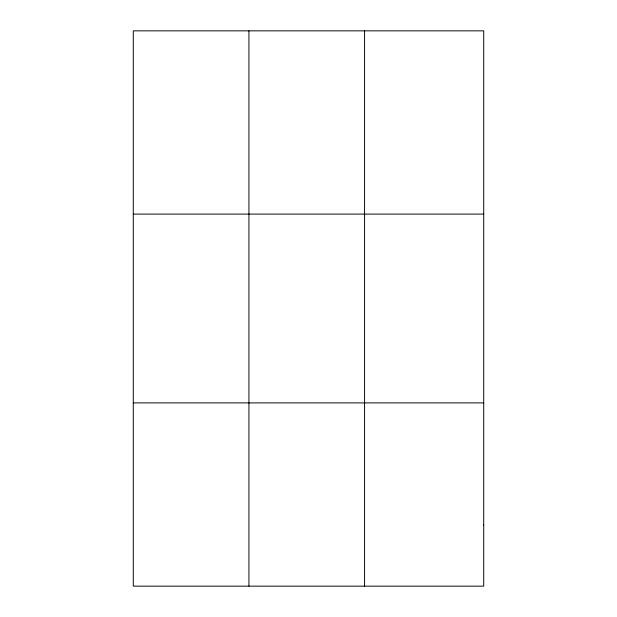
<?xml version="1.0" encoding="UTF-8"?>
<svg xmlns="http://www.w3.org/2000/svg" width="617" height="617" viewBox="0 0 617 617"><rect width="100%" height="100%" fill="white"/><g stroke="black" fill="none" stroke-linecap="round" stroke-linejoin="round"><path stroke-width="0.93" d="M248.929 30.85L248.929 586.15M364.57 30.85L364.57 586.15M133.287 214.099L483.713 214.099M133.287 402.901L483.713 402.901M483.713 525.067L483.713 586.15L133.287 586.15L133.287 30.85L483.713 30.85L483.713 525.067"/></g></svg>
